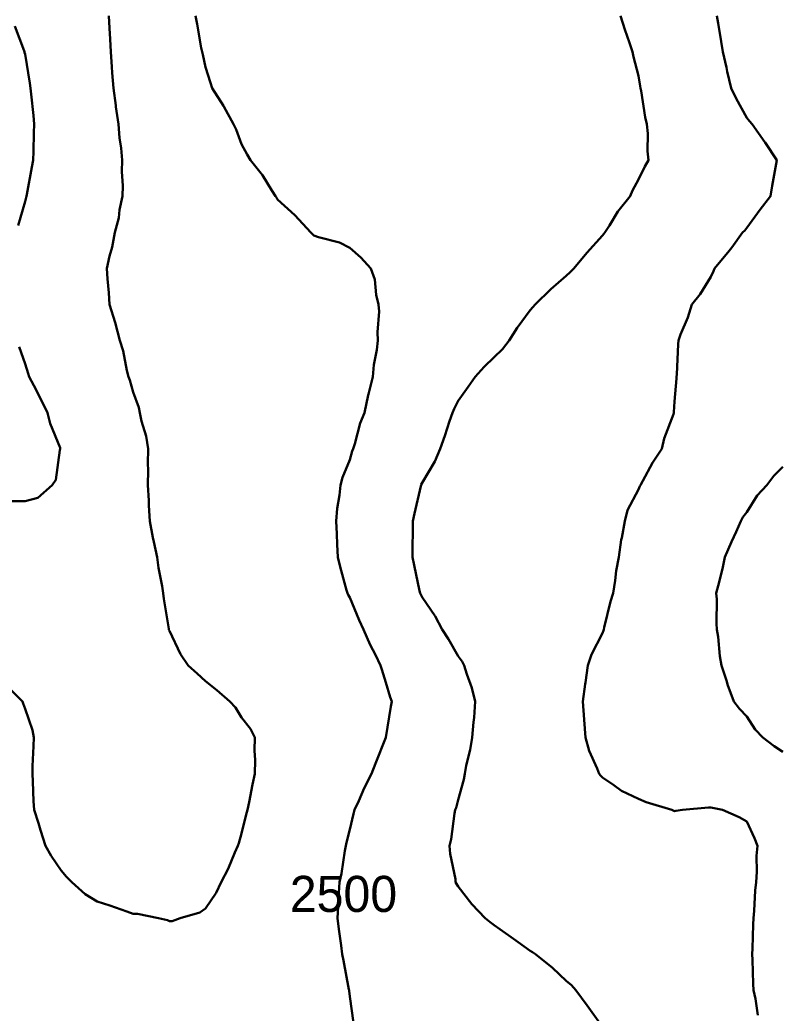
# Model space of a CAD drawing. Header units: inches. Extents: x 29277 to 43569, y 11651 to 22756.
# Drawn here: x 38021 to 40128, y 16287 to 19039 of the extents above; entities that cross this region are included whole.
import ezdxf

# ---------------------------------------------------------------- set-up
doc = ezdxf.new("R2010")
doc.units = ezdxf.units.IN
doc.header["$MEASUREMENT"] = 0
doc.layers.add('test_100m', color=124, linetype='Continuous', lineweight=30, true_color=0x00b06f)
doc.layers.add('test_20m', color=244, linetype='Continuous', lineweight=30, true_color=0xa80019)

msp = doc.modelspace()

# ---------------------------------------------------------------- linework, layer by layer
at = {"layer": 'test_100m', "elevation": 2500}
msp.add_lwpolyline([(38945.4, 16260), (38935.3, 16332.4), (38933.5, 16348.2), (38933.3, 16349.9), (38932.7, 16352.4), (38917.9, 16432.6), (38913.9, 16449.9), (38910.9, 16474.2), (38904.7, 16519.4), (38901.2, 16549.9), (38903.3, 16581.8), (38905.1, 16619.7), (38907.1, 16649.9), (38911.8, 16673.4), (38921.6, 16736.2), (38924.2, 16749.9), (38926.1, 16759), (38935.3, 16795.2), (38945.9, 16839.2), (38948.6, 16849.9), (38959.8, 16874.5), (38975.2, 16910), (38994.9, 16949.9), (39006.6, 16978.6), (39035.3, 17049.9), (39048.8, 17136.3), (39051.4, 17149.9), (39047.2, 17161.8), (39035.3, 17202.8), (39023.7, 17238.3), (39020, 17249.9), (39006, 17279.1), (38992.1, 17306.8), (38973.5, 17349.9), (38960.9, 17375.5), (38935.3, 17437.9), (38930.8, 17445.5), (38928.6, 17449.9), (38926.2, 17458.9), (38908.9, 17523.5), (38902.2, 17549.9), (38900.4, 17584.7), (38899.5, 17614.2), (38897.6, 17649.9), (38900.6, 17684.5), (38906.8, 17721.4), (38909.7, 17749.9), (38914.7, 17770.5), (38935.3, 17820.1), (38941.7, 17843.5), (38944.8, 17849.9), (38949.4, 17864.1), (38964.3, 17920.9), (38975.7, 17949.9), (38986, 17999.1), (38986.8, 18001.4), (38998.9, 18049.9), (39001.8, 18083.3), (39010.3, 18124.9), (39013, 18149.9), (39011.8, 18173.3), (39016.3, 18231), (39015.1, 18249.9), (39008.5, 18276.7), (39004.5, 18319.2), (38993.1, 18349.9), (38965.8, 18380.5), (38935.3, 18407.1), (38906.8, 18421.5), (38848.2, 18436.9), (38835.3, 18441.7), (38831, 18445.6), (38826.9, 18449.9), (38782.6, 18497.3), (38735.3, 18540.8), (38731.7, 18546.4), (38729.7, 18549.9), (38719.3, 18565.9), (38693.4, 18608.1), (38659.7, 18649.9), (38651.2, 18665.9), (38635.3, 18694.3), (38620.2, 18734.9), (38612.9, 18749.9), (38586.5, 18798.6), (38585.7, 18800.3), (38554.3, 18849.9), (38549.4, 18864.1), (38535.3, 18907.6), (38527.7, 18942.4), (38525.9, 18949.9), (38523.6, 18961.5), (38512.3, 19027), (38507.7, 19049.9)], dxfattribs=at)
at = {"layer": 'test_20m'}
for points, elevation in [([(37981.9, 17196.6), (38028.4, 17149.9), (38030.1, 17144.8), (38035.3, 17129.3), (38055.6, 17070.2), (38059.9, 17049.9), (38058.9, 17026.2), (38056.4, 16971.1), (38055.6, 16949.9), (38057, 16928.2), (38058.9, 16873.6), (38060.5, 16849.9), (38072.2, 16813), (38078.5, 16793.2), (38092, 16749.9), (38108, 16722.6), (38135.3, 16681.4), (38150, 16664.7), (38164.7, 16649.9), (38201.6, 16616.2), (38235.3, 16595.7), (38270.3, 16584.9), (38317.2, 16568), (38335.3, 16562), (38346.7, 16561.4), (38405.2, 16549.9), (38429.8, 16544.4), (38435.3, 16541.5), (38443.4, 16541.8), (38464.8, 16549.9), (38519.5, 16565.6), (38535.3, 16576.7), (38565, 16620.1), (38579.1, 16649.9), (38598.5, 16686.7), (38616.9, 16731.6), (38625.2, 16749.9), (38627.7, 16757.5), (38635.3, 16784.3), (38648.3, 16836.8), (38652, 16849.9), (38656.5, 16871.2), (38665.5, 16919.7), (38672.5, 16949.9), (38673.2, 16987.9), (38671, 17014.1), (38671.9, 17049.9), (38659.8, 17074.5), (38635.3, 17105.8), (38618.5, 17133.1), (38602.8, 17149.9), (38566.8, 17181.4), (38535.3, 17206), (38512.6, 17227.3), (38487.4, 17249.9), (38466.3, 17281), (38435.3, 17345.6), (38434, 17348.7), (38433.8, 17349.9), (38433.7, 17351.5), (38419.6, 17434.3), (38418.5, 17449.9), (38415.6, 17469.6), (38405.4, 17520.1), (38401.4, 17549.9), (38392.5, 17592.7), (38389.5, 17604.1), (38381.1, 17649.9), (38378.8, 17693.5), (38378.1, 17707), (38375.9, 17749.9), (38376.6, 17791.3), (38375.5, 17809.7), (38376.3, 17849.9), (38370.9, 17885.5), (38358.2, 17926.9), (38353.7, 17949.9), (38350.5, 17965.1), (38335.3, 18007.5), (38326.1, 18040.7), (38322.4, 18049.9), (38317.8, 18067.3), (38307, 18121.6), (38298.2, 18149.9), (38285.3, 18199.9), (38269.3, 18249.9), (38267.5, 18282.1), (38263.9, 18321.3), (38262.1, 18349.9), (38269.7, 18384.3), (38276.3, 18408.8), (38284.1, 18449.9), (38295.3, 18489.8), (38297.5, 18512.2), (38305.5, 18549.9), (38306.5, 18578.6), (38303.8, 18618.4), (38304.7, 18649.9), (38301.9, 18683.3), (38297.5, 18712.1), (38294.7, 18749.9), (38287.3, 18797.8), (38286.6, 18801.2), (38280.2, 18849.9), (38276.9, 18891.6), (38276.1, 18909), (38273.1, 18949.9), (38270.8, 18985.5), (38269.2, 19016), (38267.1, 19049.9)], 2520), ([(38945.4, 16260), (38935.3, 16332.4), (38933.5, 16348.2), (38933.3, 16349.9), (38932.7, 16352.4), (38917.9, 16432.6), (38913.9, 16449.9), (38910.9, 16474.2), (38904.7, 16519.4), (38901.2, 16549.9), (38903.3, 16581.8), (38905.1, 16619.7), (38907.1, 16649.9), (38911.8, 16673.4), (38921.6, 16736.2), (38924.2, 16749.9), (38926.1, 16759), (38935.3, 16795.2), (38945.9, 16839.2), (38948.6, 16849.9), (38959.8, 16874.5), (38975.2, 16910), (38994.9, 16949.9), (39006.6, 16978.6), (39035.3, 17049.9), (39048.8, 17136.3), (39051.4, 17149.9), (39047.2, 17161.8), (39035.3, 17202.8), (39023.7, 17238.3), (39020, 17249.9), (39006, 17279.1), (38992.1, 17306.8), (38973.5, 17349.9), (38960.9, 17375.5), (38935.3, 17437.9), (38930.8, 17445.5), (38928.6, 17449.9), (38926.2, 17458.9), (38908.9, 17523.5), (38902.2, 17549.9), (38900.4, 17584.7), (38899.5, 17614.2), (38897.6, 17649.9), (38900.6, 17684.5), (38906.8, 17721.4), (38909.7, 17749.9), (38914.7, 17770.5), (38935.3, 17820.1), (38941.7, 17843.5), (38944.8, 17849.9), (38949.4, 17864.1), (38964.3, 17920.9), (38975.7, 17949.9), (38986, 17999.1), (38986.8, 18001.4), (38998.9, 18049.9), (39001.8, 18083.3), (39010.3, 18124.9), (39013, 18149.9), (39011.8, 18173.3), (39016.3, 18231), (39015.1, 18249.9), (39008.5, 18276.7), (39004.5, 18319.2), (38993.1, 18349.9), (38965.8, 18380.5), (38935.3, 18407.1), (38906.8, 18421.5), (38848.2, 18436.9), (38835.3, 18441.7), (38831, 18445.6), (38826.9, 18449.9), (38782.6, 18497.3), (38735.3, 18540.8), (38731.7, 18546.4), (38729.7, 18549.9), (38719.3, 18565.9), (38693.4, 18608.1), (38659.7, 18649.9), (38651.2, 18665.9), (38635.3, 18694.3), (38620.2, 18734.9), (38612.9, 18749.9), (38586.5, 18798.6), (38585.7, 18800.3), (38554.3, 18849.9), (38549.4, 18864.1), (38535.3, 18907.6), (38527.7, 18942.4), (38525.9, 18949.9), (38523.6, 18961.5), (38512.3, 19027), (38507.7, 19049.9)], 2500), ([(39633, 16252.1), (39593, 16307.7), (39561.7, 16349.9), (39549.8, 16364.4), (39535.2, 16376.5), (39497.1, 16411.8), (39449.6, 16449.9), (39441, 16455.7), (39435.3, 16459.6), (39402.1, 16483.1), (39382.4, 16497), (39335.3, 16530.5), (39324.1, 16538.8), (39310.4, 16549.9), (39273.4, 16588.1), (39235.3, 16637.4), (39230.5, 16645.2), (39228.4, 16649.9), (39227.7, 16657.5), (39213.3, 16727.9), (39211.4, 16749.9), (39216.3, 16768.9), (39225.2, 16839.9), (39227.3, 16849.9), (39229.6, 16855.5), (39235.3, 16877.3), (39251.4, 16933.8), (39253.6, 16949.9), (39257.7, 16972.4), (39269.1, 17016.1), (39274.3, 17049.9), (39277.9, 17092.6), (39279.6, 17105.6), (39283, 17149.9), (39273.5, 17188.2), (39259.3, 17225.8), (39252, 17249.9), (39246.3, 17261), (39235.3, 17275.8), (39208.6, 17323.2), (39191.5, 17349.9), (39171.7, 17386.4), (39135.3, 17439.1), (39131.8, 17446.5), (39130.2, 17449.9), (39128.8, 17456.3), (39113.6, 17528.2), (39108.9, 17549.9), (39109, 17576.1), (39109.5, 17624.2), (39109.7, 17649.9), (39114.3, 17670.8), (39131.9, 17746.5), (39132.6, 17749.9), (39133.4, 17751.7), (39135.3, 17755.6), (39170.5, 17814.7), (39185.8, 17849.9), (39198.8, 17886.3), (39211.9, 17926.5), (39219.9, 17949.9), (39224.3, 17960.9), (39235.3, 17983.4), (39263.5, 18021.7), (39282.9, 18049.9), (39307.6, 18077.6), (39335.3, 18104.3), (39358.5, 18126.6), (39376.6, 18149.9), (39399.4, 18185.8), (39435.3, 18234.4), (39442.5, 18242.6), (39448.5, 18249.9), (39492.5, 18292.6), (39535.2, 18329.5), (39545.6, 18339.6), (39555.8, 18349.9), (39592, 18393.2), (39635.2, 18441.4), (39639.1, 18446), (39642.1, 18449.9), (39654.5, 18469.2), (39677.5, 18507.6), (39712.4, 18549.9), (39718.8, 18566.3), (39735.2, 18596.6), (39753, 18632.2), (39762.7, 18649.9), (39760.1, 18674.8), (39760.9, 18724.2), (39758.7, 18749.9), (39754, 18768.7), (39742.7, 18842.4), (39741.1, 18849.9), (39740.2, 18854.8), (39735.2, 18883.6), (39721.5, 18936.1), (39718.3, 18949.9), (39709.8, 18975.3), (39696.9, 19011.6), (39685.1, 19049.9)], 2480), ([(40066, 16280.6), (40059, 16326.1), (40054.1, 16349.9), (40053.1, 16367.8), (40050.7, 16434.5), (40049.9, 16449.9), (40050.7, 16465.3), (40052.5, 16532.6), (40053.5, 16549.9), (40055.7, 16570.4), (40058.7, 16626.5), (40061.6, 16649.9), (40063.4, 16678.1), (40062.6, 16722.6), (40064.7, 16749.9), (40056.4, 16771), (40035.2, 16817.2), (40014.5, 16829.2), (39967.6, 16849.9), (39940.3, 16855), (39935.2, 16856.1), (39929.1, 16856.1), (39857.2, 16849.9), (39838.3, 16846.9), (39835.2, 16846.6), (39832.9, 16847.5), (39827.4, 16849.9), (39756.2, 16870.8), (39735.2, 16880.5), (39688, 16902.6), (39667.2, 16918), (39635.2, 16939.7), (39630, 16944.7), (39625.9, 16949.9), (39620.6, 16964.6), (39598.8, 17013.4), (39588.5, 17049.9), (39584.7, 17099.4), (39584.7, 17100.5), (39581.3, 17149.9), (39587.3, 17197.9), (39588.1, 17202.8), (39594.5, 17249.9), (39604.8, 17280.4), (39635.2, 17339.8), (39637.9, 17347.2), (39638.7, 17349.9), (39640, 17354.7), (39657.6, 17427.6), (39664.8, 17449.9), (39670.8, 17485.5), (39673.4, 17511.7), (39681, 17549.9), (39687.5, 17597.7), (39689.1, 17603.7), (39696.9, 17649.9), (39704.8, 17680.4), (39735.2, 17737.9), (39738.5, 17746.7), (39740.4, 17749.9), (39747.1, 17761.8), (39773.7, 17811.5), (39799.7, 17849.9), (39806.3, 17878.8), (39831.8, 17946.5), (39832.8, 17949.9), (39832.9, 17952.2), (39835.2, 17981.3), (39840.1, 18045.1), (39840.9, 18049.9), (39841.3, 18056), (39845.2, 18140), (39845.9, 18149.9), (39851.9, 18166.6), (39871.5, 18213.6), (39882.7, 18249.9), (39906.3, 18278.9), (39935.2, 18327.1), (39943, 18342.1), (39946, 18349.9), (39986.7, 18398.5), (39993.4, 18408.1), (40023.7, 18449.9), (40029.7, 18455.4), (40035.2, 18462.3), (40072, 18513.2), (40101, 18549.9), (40105.8, 18579.3), (40115, 18629.6), (40118.4, 18649.9), (40086.5, 18698.7), (40085.5, 18700.2), (40050, 18749.9), (40043.2, 18757.9), (40035.2, 18767.2), (40005.9, 18820.6), (39992.2, 18849.9), (39980.9, 18895.6), (39978.6, 18906.5), (39968.5, 18949.9), (39963.8, 18978.4), (39955.8, 19029.3), (39952.5, 19049.9)], 2460), ([(38016.5, 18468.7), (38035.3, 18535.9), (38038.4, 18546.8), (38039.6, 18549.9), (38040.6, 18555.3), (38054.1, 18631), (38058.1, 18649.9), (38059.1, 18673.7), (38059.8, 18725.3), (38060.8, 18749.9), (38059.1, 18773.7), (38051.9, 18833.3), (38050.6, 18849.9), (38049, 18863.6), (38035.3, 18944.1), (38034.1, 18948.7), (38033.6, 18949.9), (38032.6, 18952.5), (38006.8, 19021.4)], 2540), ([(37990.9, 17705.6), (38035.3, 17704.9), (38070.6, 17714.6), (38110.2, 17749.9), (38121.1, 17764.1), (38132, 17846.6), (38133.1, 17849.9), (38132.2, 17853), (38105.3, 17919.9), (38097.7, 17949.9), (38077.2, 17991.8), (38059.5, 18025.6), (38047.1, 18049.9), (38043.9, 18058.6), (38035.3, 18085.6), (38018.6, 18133.2)], 2540), ([(40135.2, 17010.6), (40111.5, 17026.2), (40079.8, 17049.9), (40058.1, 17072.8), (40035.2, 17108.6), (40014.8, 17129.5), (39999.7, 17149.9), (39982.2, 17196.8), (39979.9, 17205.3), (39965.6, 17249.9), (39960.8, 17275.5), (39955.7, 17329.4), (39952.4, 17349.9), (39951.3, 17366), (39951.8, 17433.3), (39950.8, 17449.9), (39955.6, 17470.3), (39967.5, 17517.7), (39974.8, 17549.9), (39992.6, 17592.5), (40005.4, 17620.1), (40018.7, 17649.9), (40024.6, 17660.5), (40035.2, 17674.5), (40064.3, 17720.8), (40090.4, 17749.9), (40110.1, 17775.1), (40135.2, 17800.3)], 2440)]:
    msp.add_lwpolyline(points, dxfattribs=dict(at, elevation=elevation))

# ---------------------------------------------------------------- texts
msp.add_text('2500', height=100).set_placement((38768.9, 16567, 2500))

doc.saveas('drawing.dxf')
